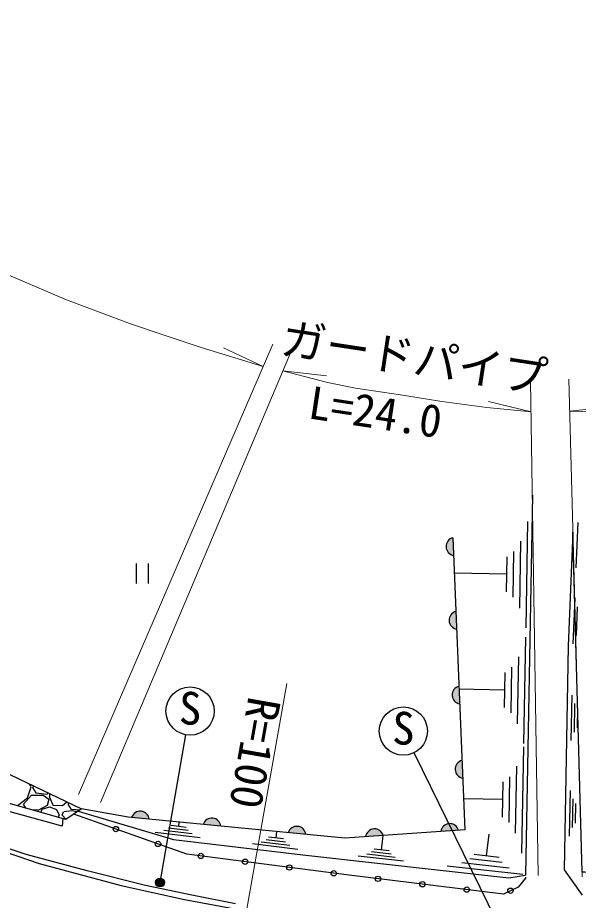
# Model space of a CAD drawing. Units: millimetres at full size, sheet at 1:1000; details may follow other scales. Extents: x 40000 to 680000, y 20000 to 380000.
# Drawn here: x 438224 to 469602, y 287739 to 337132 of the extents above; entities that cross this region are included whole.
import ezdxf
from ezdxf.enums import TextEntityAlignment as Align

# ---------------------------------------------------------------- set-up
doc = ezdxf.new("R2010")
doc.units = ezdxf.units.MM
doc.header["$LTSCALE"] = 1000
for name, color, linetype, lineweight in [('M-BGD', 7, 'Continuous', 25), ('M-BGD-EXST', 7, 'Continuous', 25), ('M-STR-HTXT', 7, 'Continuous', 13)]:
    doc.layers.add(name, color=color, linetype=linetype, lineweight=lineweight)
doc.styles.add('ＭＳ ゴシック', font='')
doc.styles.get('ＭＳ ゴシック').set_extended_font_data('MS Gothic')

msp = doc.modelspace()

# ---------------------------------------------------------------- hatches: boundary and pattern name
at = {"layer": 'M-BGD'}
for points in [[(462583, 308029), (462624, 307039, -0.82183)], [(462753, 303904), (462793, 302914, -0.82183)], [(462925, 299717), (462965, 298727, -0.82183)], [(463095, 295567), (463136, 294577, -0.82183)], [(445589, 292275), (444603, 292371, -0.82183)], [(449591, 291887), (448605, 291983, -0.82183)], [(462894, 291659), (461905, 291590, -0.82183)], [(454352, 291426), (453365, 291522, -0.82183)], [(458686, 291365), (457698, 291296, -0.82183)]]:
    msp.add_hatch(color=256, dxfattribs=at).paths.add_polyline_path(points)
at = {"layer": 'M-BGD-EXST'}
msp.add_hatch(color=256, dxfattribs=at).paths.add_polyline_path([(446412, 288855, -1), (445973, 288616, -1)])

# ---------------------------------------------------------------- linework, layer by layer
at = {"layer": 'M-BGD'}
for p, q in [((467028, 310407), (466638, 289140)), ((466765, 308938), (466656, 302991)), ((469488, 306339), (469594, 308886)), ((466369, 307846), (466300, 304097)), ((465981, 307255), (465934, 304702)), ((465599, 306970), (465563, 305001)), ((444853, 306584), (444853, 305466)), ((445520, 306584), (445520, 305466)), ((465581, 305985), (462665, 306039)), ((469312, 302100), (469418, 304647)), ((469493, 302564), (469560, 304169)), ((466647, 302462), (466538, 296515)), ((466250, 301370), (466181, 297621)), ((465480, 300494), (465444, 298525)), ((465862, 300779), (465815, 298226)), ((465462, 299509), (462931, 299556)), ((469208, 296678), (469256, 299227)), ((469378, 297146), (469408, 298753)), ((469545, 297399), (469565, 298493)), ((466534, 296331), (466425, 290383)), ((466137, 295238), (466069, 291490)), ((465750, 294647), (465703, 292094)), ((438775, 293474), (438975, 294099)), ((438980, 294101), (438891, 294248)), ((439049, 294051), (439249, 293751)), ((439132, 294132), (439050, 294050)), ((465368, 294362), (465332, 292393)), ((438225, 293049), (438775, 293474)), ((438550, 293126), (439000, 293626)), ((439000, 293625), (439650, 293625)), ((439250, 293749), (439875, 293674)), ((439649, 293630), (439974, 293405)), ((439876, 293676), (439921, 293755)), ((439976, 293400), (439876, 293050)), ((439996, 293556), (440196, 293081)), ((440006, 293714), (439999, 293551)), ((465350, 293378), (463184, 293417)), ((469109, 291338), (469156, 293887)), ((469279, 291807), (469309, 293413)), ((438687, 292897), (438554, 293124)), ((439875, 293050), (439350, 292775)), ((439600, 292850), (440000, 292975)), ((439999, 292975), (440399, 292825)), ((440199, 293074), (440724, 293049)), ((440725, 293049), (440982, 293248)), ((441050, 293126), (441106, 293188)), ((441229, 292824), (441054, 293124)), ((469446, 292060), (469466, 293154)), ((439349, 292778), (439009, 292806)), ((439518, 292662), (439599, 292850)), ((440400, 292824), (440550, 292499)), ((440506, 292382), (440549, 292501)), ((440724, 292501), (440799, 292701)), ((440941, 292271), (440724, 292507)), ((441276, 292748), (440801, 292698)), ((441702, 292790), (441224, 292828)), ((441545, 292683), (441274, 292751)), ((447656, 291822), (446818, 291922)), ((447237, 291872), (447265, 292113)), ((448445, 291240), (445914, 291541)), ((447996, 291456), (446401, 291646)), ((447761, 291647), (446674, 291776)), ((452690, 291223), (452733, 291583)), ((464465, 290222), (464602, 291451)), ((453449, 290808), (451854, 290998)), ((453214, 290999), (452127, 291128)), ((453109, 291174), (452271, 291273)), ((458595, 290552), (458686, 291365)), ((453898, 290592), (451367, 290893)), ((459121, 290331), (458033, 290453)), ((459015, 290506), (458176, 290599)), ((459808, 289930), (457275, 290213)), ((459358, 290142), (457761, 290321)), ((465341, 289853), (463529, 290055)), ((465164, 290144), (463766, 290300)), ((466487, 289184), (462264, 289655)), ((465736, 289538), (463075, 289835))]:
    msp.add_line(p, q, dxfattribs=at)
for points in [[(431377, 310980), (432651, 309905), (426347, 300246), (441799, 292857)], [(469300, 308349), (469035, 301966), (468803, 289454), (469808, 288031)], [(576389, 290326), (565312, 290004), (552518, 289807), (542318, 289541), (530574, 289276), (521033, 289193), (511000, 288997), (502120, 288913), (492228, 288563), (482267, 288493), (480959, 288380), (477356, 288548), (469963, 289319), (469809, 289315), (469300, 308349)], [(462583, 308029), (463255, 291684), (456538, 291214), (444414, 292389), (441799, 292857)], [(441799, 292857), (440929, 292263), (435900, 293684), (423361, 299457)], [(440745, 292315), (440717, 291881), (435964, 293196), (423227, 299148)], [(450423, 287538), (447981, 288037), (445370, 288577), (442114, 289387), (438693, 290298), (435775, 291277), (432730, 292428), (431235, 293030), (427429, 294688), (421571, 297505), (420867, 297914), (420622, 297605), (423966, 295952), (427928, 294172), (432249, 292325), (434894, 291344), (439431, 289798), (444016, 288570), (447560, 287789), (452899, 286805)], [(466636, 289027), (466635, 288975), (466231, 288479), (465404, 288090), (456618, 289160), (447683, 290329), (441364, 292560)], [(441613, 292730), (446950, 291148), (454190, 290287), (465707, 289001), (466638, 289140)]]:
    msp.add_lwpolyline(points, dxfattribs=at)
for centre in [(443722, 291728), (446079, 290895), (448475, 290225), (450954, 289901), (453433, 289577), (455912, 289252), (458393, 288944), (460874, 288641), (463356, 288339), (465799, 288276)]:
    msp.add_circle(centre, 150, dxfattribs=at)
for centre, start, end in [((462701, 307538), 103.5241, 261.1823), ((462871, 303413), 103.5241, 261.1823), ((463043, 299226), 103.5241, 261.1823), ((463213, 295076), 103.5241, 261.1823), ((445086, 292226), 5.6368, 163.295), ((449089, 291838), 5.6368, 163.295), ((462406, 291527), 15.1725, 172.8306), ((453849, 291377), 5.6368, 163.295), ((458199, 291233), 15.1725, 172.8306)]:
    msp.add_arc(centre, 505, start, end, dxfattribs=at)
at = {"layer": 'M-BGD-EXST'}
for p, q in [((446193, 288736), (447641, 297001)), ((465206, 286241), (460405, 296000))]:
    msp.add_line(p, q, dxfattribs=at)
for centre, radius in [((447874, 298331), 1350), ((459809, 297211), 1350), ((446193, 288736), 250)]:
    msp.add_circle(centre, radius, dxfattribs=at)
at = {"layer": 'M-STR-HTXT'}
for p, q in [((452509, 318860), (441623, 293668)), ((453596, 318632), (442855, 293205)), ((451967, 317607), (449746, 318652)), ((453062, 317367), (455501, 317089)), ((466928, 316796), (467359, 289125)), ((469071, 316903), (469816, 289060)), ((466955, 315076), (464569, 315652)), ((469119, 315107), (471559, 315380)), ((453283, 299874), (450311, 283046))]:
    msp.add_line(p, q, dxfattribs=at)
for points in [[(414353, 337132), (417794, 334401), (419611, 333044), (422424, 331067), (423788, 330164), (425886, 328818), (427523, 327880), (428853, 327130), (430370, 326278), (432882, 325020), (434864, 324025), (436010, 323461), (437184, 322954), (438772, 322279), (440951, 321349), (444543, 320002), (446479, 319353), (448498, 318680), (451967, 317607)], [(453062, 317367), (455561, 316720), (457131, 316401), (459658, 316019), (461967, 315662), (464481, 315317), (466955, 315076)], [(469119, 315107), (481907, 314748), (508781, 314053)]]:
    msp.add_lwpolyline(points, dxfattribs=at)

# ---------------------------------------------------------------- texts
at = {"layer": 'M-BGD-EXST', "style": 'ＭＳ ゴシック'}
for p in [(447219, 297038), (459154, 295919)]:
    msp.add_text('S', height=1833, rotation=358.508, dxfattribs=at).set_placement(p, align=Align.BOTTOM_LEFT)
at = {"layer": 'M-STR-HTXT', "style": 'ＭＳ ゴシック'}
for s, rotation, p in [('ガードパイプ', 351.389, (452786, 317783)), ('L=24.0', 351.389, (454332, 314177)), ('R=100', 259.983, (450612, 299311))]:
    msp.add_text(s, height=1833, rotation=rotation, dxfattribs=at).set_placement(p, align=Align.BOTTOM_LEFT)

doc.saveas('drawing.dxf')
